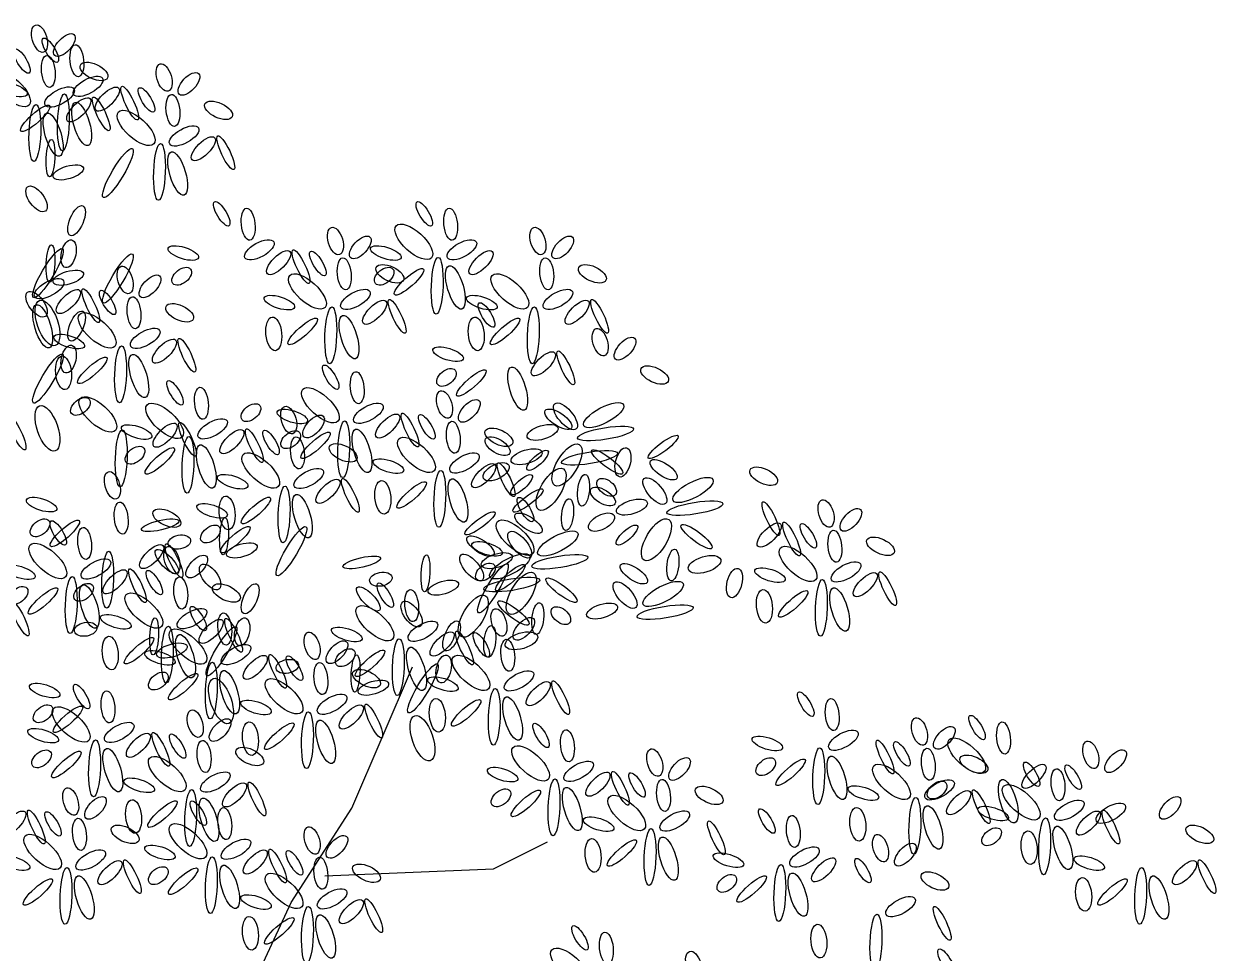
# Model space of a CAD drawing. Header units: millimetres. Extents: x -38686 to 870903, y -23218 to 232707.
# Drawn here: x 45839 to 47571, y 12925 to 14273 of the extents above; entities that cross this region are included whole.
import ezdxf

# ---------------------------------------------------------------- set-up
doc = ezdxf.new("R2010")
doc.units = ezdxf.units.MM
doc.header["$LTSCALE"] = 10
doc.layers.add('40 - Detail Outline', color=142, linetype='Continuous')

msp = doc.modelspace()

# ---------------------------------------------------------------- linework, layer by layer
at = {"layer": '40 - Detail Outline', "color": 250}
for points in [[(45179.869, 11511.454), (45189.655, 11716.857), (45297.301, 11853.792), (45326.659, 11980.946), (45346.231, 12049.413), (45365.803, 12196.129), (45483.235, 12313.502), (45659.382, 12372.189), (45825.744, 12421.094), (45962.748, 12509.124), (46099.751, 12724.308), (46226.969, 12998.178), (46315.043, 13135.113), (46403.117, 13340.515)], [(46275.899, 13037.302), (46520.549, 13047.083), (46598.837, 13086.207)]]:
    msp.add_lwpolyline(points, dxfattribs=at)
for centre, major_axis, ratio in [((45861.706, 14251.8), (-5.81, 19.743), 0.51100826), ((45877.515, 14234.814), (-10.457, 17.42), 0.33333377), ((45897.725, 14242.51), (-13.943, -15.097), 0.48303608), ((45836.143, 14219.283), (-10.457, 17.42), 0.33333377), ((45915.859, 14219.716), (-2.324, 23.227), 0.42226374), ((45874.487, 14204.185), (-2.324, 23.227), 0.42226374), ((45940.717, 14204.185), (-19.753, 9.291), 0.49064662), ((46042.508, 14195.328), (-5.81, 19.743), 0.51100826), ((45821.038, 14178.636), (-25.562, 23.227), 0.43068734), ((45932.126, 14182.553), (-20.915, -11.613), 0.43424884), ((46078.528, 14186.037), (-13.943, -15.097), 0.48303608), ((45821.743, 14177.908), (-22.077, 6.968), 0.36538082), ((45890.754, 14167.023), (-20.915, -11.613), 0.43424884), ((45960.012, 14163.972), (16.267, 16.259), 0.40395977), ((45992.546, 14158.165), (-11.619, 24.388), 0.23152073), ((46016.946, 14162.81), (-10.457, 17.42), 0.33333377), ((45896.344, 14130.398), (1.529, 41.232), 0.20500745), ((45918.64, 14148.441), (16.267, 16.259), 0.40395977), ((45951.174, 14142.634), (-11.619, 24.388), 0.23152073), ((46055.29, 14147.713), (-2.324, 23.227), 0.42226374), ((45855.439, 14136.1), (20.915, 18.581), 0.24919164), ((45854.972, 14114.867), (1.529, 41.232), 0.20500745), ((45922.83, 14127.97), (-9.295, 31.356), 0.34975758), ((46001.841, 14122.163), (-25.562, 23.227), 0.43068734), ((46121.519, 14147.713), (-19.753, 9.291), 0.49064662), ((45881.458, 14112.439), (-9.295, 31.356), 0.34975758), ((46071.556, 14110.55), (-20.915, -11.613), 0.43424884), ((45877.601, 14078.342), (-1.472, -26.974), 0.23152073), ((46035.775, 14058.395), (1.529, 41.232), 0.20500745), ((46099.443, 14091.969), (16.267, 16.259), 0.40395977), ((46131.977, 14086.162), (-11.619, 24.388), 0.23152073), ((45975.357, 14056.672), (-21.079, -35.469), 0.20500745), ((46062.261, 14055.967), (-9.295, 31.356), 0.34975758), ((45903.386, 14057.67), (-22.065, -6.489), 0.40395977), ((45857.32, 14019.294), (12.896, -17.612), 0.49064662), ((45915.469, 13987.592), (-9.078, -21.505), 0.42226374), ((46126.119, 13997.629), (-10.457, 17.42), 0.33333377), ((46419.923, 13997.629), (-10.457, 17.42), 0.33333377), ((46164.462, 13982.532), (-2.324, 23.227), 0.42226374), ((46458.267, 13982.532), (-2.324, 23.227), 0.42226374), ((46291.112, 13958.143), (-5.81, 19.743), 0.51100826), ((46404.818, 13956.982), (-25.562, 23.227), 0.43068734), ((46584.916, 13958.143), (-5.81, 19.743), 0.51100826), ((45903.899, 13939.669), (-4.349, -20.115), 0.51100826), ((46180.729, 13945.369), (-20.915, -11.613), 0.43424884), ((46327.132, 13948.853), (-13.943, -15.097), 0.48303608), ((46474.534, 13945.369), (-20.915, -11.613), 0.43424884), ((46620.936, 13948.853), (-13.943, -15.097), 0.48303608), ((45873.87, 13911.42), (-21.079, -35.469), 0.20500745), ((45877.601, 13925.488), (-1.472, -26.974), 0.23152073), ((45975.357, 13903.819), (-21.079, -35.469), 0.20500745), ((46070.346, 13940.723), (-22.077, 6.968), 0.36538082), ((46208.615, 13926.787), (16.267, 16.259), 0.40395977), ((46241.149, 13920.981), (-11.619, 24.388), 0.23152073), ((46265.55, 13925.626), (-10.457, 17.42), 0.33333377), ((46364.151, 13940.723), (-22.077, 6.968), 0.36538082), ((46502.42, 13926.787), (16.267, 16.259), 0.40395977), ((45986.008, 13901.671), (-5.81, 19.743), 0.51100826), ((46303.893, 13910.528), (-2.324, 23.227), 0.42226374), ((46370.123, 13910.528), (-19.753, 9.291), 0.49064662), ((46438.752, 13893.213), (1.529, 41.232), 0.20500745), ((46465.238, 13890.786), (-9.295, 31.356), 0.34975758), ((46597.697, 13910.528), (-2.324, 23.227), 0.42226374), ((46663.927, 13910.528), (-19.753, 9.291), 0.49064662), ((45875.625, 13888.896), (-20.915, -11.613), 0.43424884), ((45903.386, 13904.817), (-22.065, -6.489), 0.40395977), ((46022.027, 13892.38), (-13.943, -15.097), 0.48303608), ((46068.023, 13907.044), (-12.781, -10.452), 0.60527555), ((46250.445, 13884.979), (-25.562, 23.227), 0.43068734), ((46361.827, 13907.044), (-12.781, -10.452), 0.60527555), ((46397.847, 13898.915), (20.915, 18.581), 0.24919164), ((46544.249, 13884.979), (-25.562, 23.227), 0.43068734), ((45857.32, 13866.441), (12.896, -17.612), 0.49064662), ((45903.511, 13870.315), (16.267, 16.259), 0.40395977), ((45936.045, 13864.508), (-11.619, 24.388), 0.23152073), ((45960.445, 13869.153), (-10.457, 17.42), 0.33333377), ((46320.16, 13873.366), (-20.915, -11.613), 0.43424884), ((46613.964, 13873.366), (-20.915, -11.613), 0.43424884), ((45873.14, 13839.188), (11.326, -32.629), 0.43068734), ((45998.789, 13854.056), (-2.324, 23.227), 0.42226374), ((46209.777, 13868.72), (-22.077, 6.968), 0.36538082), ((46348.046, 13854.784), (16.267, 16.259), 0.40395977), ((46380.58, 13848.977), (-11.619, 24.388), 0.23152073), ((46503.582, 13868.72), (-22.077, 6.968), 0.36538082), ((46510.324, 13850.801), (-10.457, 17.42), 0.33333377), ((46641.851, 13854.784), (16.267, 16.259), 0.40395977), ((46674.384, 13848.977), (-11.619, 24.388), 0.23152073), ((45866.329, 13834.313), (-9.295, 31.356), 0.34975758), ((45915.469, 13834.739), (-9.078, -21.505), 0.42226374), ((45945.34, 13828.506), (-25.562, 23.227), 0.43068734), ((46065.018, 13854.056), (-19.753, 9.291), 0.49064662), ((46284.378, 13821.21), (1.529, 41.232), 0.20500745), ((46578.183, 13821.21), (1.529, 41.232), 0.20500745), ((46201.644, 13823.428), (-2.324, 24.388), 0.46691768), ((46243.473, 13826.912), (20.915, 18.581), 0.24919164), ((46310.865, 13818.782), (-9.295, 31.356), 0.34975758), ((46495.448, 13823.428), (-2.324, 24.388), 0.46691768), ((46537.277, 13826.912), (20.915, 18.581), 0.24919164), ((45904.673, 13812.248), (-22.077, 6.968), 0.36538082), ((46015.056, 13816.893), (-20.915, -11.613), 0.43424884), ((46042.942, 13798.312), (16.267, 16.259), 0.40395977), ((46075.476, 13792.505), (-11.619, 24.388), 0.23152073), ((46675.318, 13811.315), (-5.81, 19.743), 0.51100826), ((46711.337, 13802.024), (-13.943, -15.097), 0.48303608), ((45903.899, 13786.815), (-4.349, -20.115), 0.51100826), ((45979.274, 13764.738), (1.529, 41.232), 0.20500745), ((46454.552, 13793.895), (-22.077, 6.968), 0.36538082), ((45873.87, 13758.566), (-21.079, -35.469), 0.20500745), ((45896.539, 13766.955), (-2.324, 24.388), 0.46691768), ((45938.369, 13770.439), (20.915, 18.581), 0.24919164), ((46005.76, 13762.31), (-9.295, 31.356), 0.34975758), ((46592.821, 13779.959), (16.267, 16.259), 0.40395977), ((46625.355, 13774.152), (-11.619, 24.388), 0.23152073), ((46284.321, 13760.445), (-10.457, 17.42), 0.33333377), ((46322.665, 13745.347), (-2.324, 23.227), 0.42226374), ((46452.228, 13760.216), (-12.781, -10.452), 0.60527555), ((46488.248, 13752.087), (20.915, 18.581), 0.24919164), ((46555.639, 13743.957), (-9.295, 31.356), 0.34975758), ((46754.329, 13763.7), (-19.753, 9.291), 0.49064662), ((46058.318, 13737.856), (-10.457, 17.42), 0.33333377), ((46269.216, 13719.798), (-25.562, 23.227), 0.43068734), ((45921.103, 13718.103), (-12.781, -10.452), 0.60527555), ((45946.309, 13706.614), (-25.562, 23.227), 0.43068734), ((46096.661, 13722.758), (-2.324, 23.227), 0.42226374), ((46449.314, 13720.959), (-5.81, 19.743), 0.51100826), ((45873.14, 13686.335), (11.326, -32.629), 0.43068734), ((46043.213, 13697.209), (-25.562, 23.227), 0.43068734), ((46168.49, 13709.112), (-12.781, -10.452), 0.60527555), ((46228.549, 13703.539), (-22.077, 6.968), 0.36538082), ((46223.311, 13698.37), (-5.81, 19.743), 0.51100826), ((46338.932, 13708.184), (-20.915, -11.613), 0.43424884), ((46485.334, 13711.668), (-13.943, -15.097), 0.48303608), ((46614.493, 13699.448), (-19.134, 12.761), 0.40395977), ((46624.915, 13703.762), (15.491, -18.23), 0.43424884), ((46680.261, 13705.355), (-28.923, -15.266), 0.34975758), ((45829.057, 13679.604), (-11.619, 24.388), 0.23152073), ((46112.928, 13685.595), (-20.915, -11.613), 0.43424884), ((46259.331, 13689.079), (-13.943, -15.097), 0.48303608), ((46303.15, 13656.029), (1.529, 41.232), 0.20500745), ((46366.818, 13689.603), (16.267, 16.259), 0.40395977), ((46399.352, 13683.796), (-11.619, 24.388), 0.23152073), ((46423.752, 13688.441), (-10.457, 17.42), 0.33333377), ((46462.095, 13673.344), (-2.324, 23.227), 0.42226374), ((45980.242, 13642.845), (1.529, 41.232), 0.20500745), ((46002.545, 13680.95), (-22.077, 6.968), 0.36538082), ((46043.91, 13676.419), (16.267, 16.259), 0.40395977), ((46076.444, 13670.612), (-11.619, 24.388), 0.23152073), ((46140.814, 13667.014), (16.267, 16.259), 0.40395977), ((46173.348, 13661.207), (-11.619, 24.388), 0.23152073), ((46197.749, 13665.852), (-10.457, 17.42), 0.33333377), ((46226.225, 13669.86), (-12.781, -10.452), 0.60527555), ((46262.245, 13661.73), (20.915, 18.581), 0.24919164), ((46329.636, 13653.601), (-9.295, 31.356), 0.34975758), ((46528.325, 13673.344), (-19.753, 9.291), 0.49064662), ((46591.666, 13680.521), (-22.32, -6.835), 0.42226374), ((46683.077, 13678.907), (-40.73, -6.589), 0.20500745), ((46077.146, 13633.44), (1.529, 41.232), 0.20500745), ((46103.633, 13631.012), (-9.295, 31.356), 0.34975758), ((46236.092, 13650.755), (-2.324, 23.227), 0.42226374), ((46302.322, 13650.755), (-19.753, 9.291), 0.49064662), ((46408.647, 13647.794), (-25.562, 23.227), 0.43068734), ((46526.356, 13660.486), (17.539, -10.71), 0.48303608), ((46627.204, 13633.123), (-17.761, -29.622), 0.43068734), ((46766.657, 13659.353), (-21.635, -16.178), 0.23152073), ((46000.222, 13647.271), (-12.781, -10.452), 0.60527555), ((46036.241, 13639.142), (20.915, 18.581), 0.24919164), ((46182.644, 13625.205), (-25.562, 23.227), 0.43068734), ((46478.362, 13636.181), (-20.915, -11.613), 0.43424884), ((46568.494, 13645.217), (-22.32, -6.835), 0.42226374), ((46584.384, 13639.961), (-15.03, -13.672), 0.33333377), ((46659.905, 13643.604), (-40.73, -6.589), 0.20500745), ((46685.511, 13637.679), (-22.323, 16.863), 0.24919164), ((46708.353, 13637.024), (-5.235, -21.192), 0.49064662), ((46252.359, 13613.592), (-20.915, -11.613), 0.43424884), ((46367.98, 13631.536), (-22.077, 6.968), 0.36538082), ((46506.249, 13617.6), (16.267, 16.259), 0.40395977), ((46524.312, 13623.344), (-18.219, -9.57), 0.51100826), ((46538.783, 13611.793), (-11.619, 24.388), 0.23152073), ((46604.032, 13597.82), (-17.761, -29.622), 0.43068734), ((46767.345, 13626.312), (-19.134, 12.761), 0.40395977), ((46912.531, 13616.871), (-19.753, 9.291), 0.49064662), ((45967.399, 13603.669), (-5.81, 19.743), 0.51100826), ((46141.976, 13608.947), (-22.077, 6.968), 0.36538082), ((46280.245, 13595.011), (16.267, 16.259), 0.40395977), ((46312.779, 13589.204), (-11.619, 24.388), 0.23152073), ((46359.846, 13586.243), (-2.324, 24.388), 0.46691768), ((46401.675, 13589.727), (20.915, 18.581), 0.24919164), ((46442.581, 13584.026), (1.529, 41.232), 0.20500745), ((46469.067, 13581.598), (-9.295, 31.356), 0.34975758), ((46561.212, 13604.657), (-15.03, -13.672), 0.33333377), ((46651.125, 13596.436), (-2.502, -23.015), 0.36538082), ((46684.606, 13600.764), (12.756, -10.482), 0.60527555), ((46754.595, 13595.322), (15.491, -18.23), 0.43424884), ((46809.941, 13596.915), (-28.923, -15.266), 0.34975758), ((46216.577, 13561.437), (1.529, 41.232), 0.20500745), ((46570.554, 13581.642), (-21.635, -16.178), 0.23152073), ((46679.207, 13587.349), (17.539, -10.71), 0.48303608), ((45864.694, 13575.672), (-22.077, 6.968), 0.36538082), ((45980.18, 13556.054), (-2.324, 23.227), 0.42226374), ((46112.081, 13566.681), (-22.077, 6.968), 0.36538082), ((46133.843, 13563.654), (-2.324, 24.388), 0.46691768), ((46175.672, 13567.138), (20.915, 18.581), 0.24919164), ((46243.064, 13559.009), (-9.295, 31.356), 0.34975758), ((46566.825, 13568.438), (-10.457, 17.42), 0.33333377), ((46627.953, 13561.132), (-2.502, -23.015), 0.36538082), ((46721.346, 13572.081), (-22.32, -6.835), 0.42226374), ((46812.757, 13570.467), (-40.73, -6.589), 0.20500745), ((46922.988, 13555.32), (-11.619, 24.388), 0.23152073), ((47003.023, 13562.836), (-5.81, 19.743), 0.51100826), ((46046.409, 13556.054), (-19.753, 9.291), 0.49064662), ((46500.865, 13548.556), (-21.635, -16.178), 0.23152073), ((46571.243, 13548.601), (-19.134, 12.761), 0.40395977), ((46677.164, 13550.207), (-18.219, -9.57), 0.51100826), ((46756.884, 13524.683), (-17.761, -29.622), 0.43068734), ((47039.042, 13553.545), (-13.943, -15.097), 0.48303608), ((45862.37, 13541.993), (-12.781, -10.452), 0.60527555), ((45898.39, 13533.864), (20.915, 18.581), 0.24919164), ((45888.815, 13534.555), (-10.457, 17.42), 0.33333377), ((45927.159, 13519.457), (-2.324, 23.227), 0.42226374), ((46036.886, 13545.761), (-27.257, -6.303), 0.24919164), ((46109.757, 13533.002), (-12.781, -10.452), 0.60527555), ((46145.777, 13524.873), (20.915, 18.581), 0.24919164), ((46129.486, 13529.867), (-1.472, -26.974), 0.23152073), ((46227.242, 13508.198), (-21.079, -35.469), 0.20500745), ((46551.72, 13527.791), (-25.562, 23.227), 0.43068734), ((46714.064, 13531.521), (-15.03, -13.672), 0.33333377), ((46815.191, 13529.239), (-22.323, 16.863), 0.24919164), ((46920.526, 13531.48), (16.267, 16.259), 0.40395977), ((46953.06, 13525.673), (-11.619, 24.388), 0.23152073), ((46977.46, 13530.318), (-10.457, 17.42), 0.33333377), ((46064.62, 13521.382), (16.225, 3.059), 0.60527555), ((46501.554, 13515.516), (-19.134, 12.761), 0.40395977), ((46558.493, 13517.612), (15.491, -18.23), 0.43424884), ((46613.839, 13519.205), (-28.923, -15.266), 0.34975758), ((47015.804, 13515.221), (-2.324, 23.227), 0.42226374), ((47082.033, 13515.221), (-19.753, 9.291), 0.49064662), ((45873.71, 13493.908), (-25.562, 23.227), 0.43068734), ((45960.665, 13466.736), (1.529, 41.232), 0.20500745), ((46024.333, 13500.309), (16.267, 16.259), 0.40395977), ((46046.459, 13492.924), (16.048, -16.685), 0.36538082), ((46053.809, 13495.069), (-5.81, 19.743), 0.51100826), ((46056.867, 13494.503), (-11.619, 24.388), 0.23152073), ((46155.271, 13509.196), (-22.065, -6.489), 0.40395977), ((46488.804, 13484.526), (15.491, -18.23), 0.43424884), ((46511.053, 13511.532), (-22.077, 6.968), 0.36538082), ((46525.243, 13494.37), (-22.32, -6.835), 0.42226374), ((46544.15, 13486.119), (-28.923, -15.266), 0.34975758), ((46780.805, 13487.996), (-2.502, -23.015), 0.36538082), ((46962.355, 13489.671), (-25.562, 23.227), 0.43068734), ((45833.043, 13477.649), (-22.077, 6.968), 0.36538082), ((45943.426, 13482.294), (-20.915, -11.613), 0.43424884), ((46089.828, 13485.778), (-13.943, -15.097), 0.48303608), ((46109.205, 13470.82), (12.896, -17.612), 0.49064662), ((46329.253, 13491.813), (-27.257, -6.303), 0.24919164), ((46421.852, 13475.919), (-1.472, -26.974), 0.23152073), ((46508.729, 13477.853), (-12.781, -10.452), 0.60527555), ((46519.608, 13454.25), (-21.079, -35.469), 0.20500745), ((46544.749, 13469.724), (20.915, 18.581), 0.24919164), ((46616.654, 13492.757), (-40.73, -6.589), 0.20500745), ((46724.094, 13475.465), (-19.134, 12.761), 0.40395977), ((46826.813, 13488.906), (-23.458, -7.063), 0.46691768), ((47032.071, 13478.058), (-20.915, -11.613), 0.43424884), ((45971.312, 13463.713), (16.267, 16.259), 0.40395977), ((46003.846, 13457.906), (-11.619, 24.388), 0.23152073), ((46028.246, 13462.551), (-10.457, 17.42), 0.33333377), ((46356.986, 13467.434), (16.225, 3.059), 0.60527555), ((46546.965, 13459.671), (-40.73, -6.589), 0.20500745), ((46560.782, 13446.973), (-17.761, -29.622), 0.43068734), ((46870.082, 13461.946), (-5.235, -21.192), 0.49064662), ((46921.688, 13473.413), (-22.077, 6.968), 0.36538082), ((47059.957, 13459.477), (16.267, 16.259), 0.40395977), ((47092.491, 13453.67), (-11.619, 24.388), 0.23152073), ((45830.719, 13443.97), (-12.781, -10.452), 0.60527555), ((45866.739, 13435.84), (20.915, 18.581), 0.24919164), ((45907.644, 13430.139), (1.529, 41.232), 0.20500745), ((45925.601, 13448.362), (-12.781, -10.452), 0.60527555), ((45934.13, 13427.711), (-9.295, 31.356), 0.34975758), ((46066.59, 13447.454), (-2.324, 23.227), 0.42226374), ((46132.819, 13447.454), (-19.753, 9.291), 0.49064662), ((46167.354, 13439.118), (-9.078, -21.505), 0.42226374), ((46338.825, 13438.976), (16.048, -16.685), 0.36538082), ((46363.422, 13444.199), (-10.457, 17.42), 0.33333377), ((46447.637, 13455.248), (-22.065, -6.489), 0.40395977), ((46619.088, 13451.528), (-22.323, 16.863), 0.24919164), ((46711.345, 13444.475), (15.491, -18.23), 0.43424884), ((46766.691, 13446.069), (-28.923, -15.266), 0.34975758), ((46996.289, 13425.903), (1.529, 41.232), 0.20500745), ((47022.775, 13423.475), (-9.295, 31.356), 0.34975758), ((46013.141, 13421.904), (-25.562, 23.227), 0.43068734), ((46401.571, 13416.872), (12.896, -17.612), 0.49064662), ((46401.766, 13429.101), (-2.324, 23.227), 0.42226374), ((46491.093, 13413.887), (-17.761, -29.622), 0.43068734), ((46549.399, 13418.442), (-22.323, 16.863), 0.24919164), ((46913.554, 13428.12), (-2.324, 24.388), 0.46691768), ((46955.384, 13431.604), (20.915, 18.581), 0.24919164), ((45833.555, 13409.862), (-11.619, 24.388), 0.23152073), ((46082.857, 13410.291), (-20.915, -11.613), 0.43424884), ((46092.218, 13410.315), (-10.457, 17.42), 0.33333377), ((46348.317, 13403.552), (-25.562, 23.227), 0.43068734), ((46528.416, 13404.713), (-5.81, 19.743), 0.51100826), ((46584.703, 13410.285), (-2.502, -23.015), 0.36538082), ((46618.183, 13414.614), (12.756, -10.482), 0.60527555), ((46678.095, 13421.234), (-22.32, -6.835), 0.42226374), ((46769.506, 13419.62), (-40.73, -6.589), 0.20500745), ((45928.755, 13394.872), (16.225, 3.059), 0.60527555), ((45972.474, 13405.646), (-22.077, 6.968), 0.36538082), ((46027.999, 13384.615), (-1.472, -26.974), 0.23152073), ((46110.743, 13391.709), (16.267, 16.259), 0.40395977), ((46130.562, 13395.218), (-2.324, 23.227), 0.42226374), ((46143.277, 13385.903), (-11.619, 24.388), 0.23152073), ((46155.784, 13391.194), (-4.349, -20.115), 0.51100826), ((46418.033, 13391.938), (-20.915, -11.613), 0.43424884), ((46459.721, 13385.17), (-9.078, -21.505), 0.42226374), ((46564.435, 13395.422), (-13.943, -15.097), 0.48303608), ((45964.34, 13360.353), (-2.324, 24.388), 0.46691768), ((46006.17, 13363.837), (20.915, 18.581), 0.24919164), ((46047.075, 13358.136), (1.529, 41.232), 0.20500745), ((46077.113, 13369.668), (-25.562, 23.227), 0.43068734), ((46073.561, 13355.708), (-9.295, 31.356), 0.34975758), ((46125.755, 13362.945), (-21.079, -35.469), 0.20500745), ((46257.212, 13370.829), (-5.81, 19.743), 0.51100826), ((46307.65, 13387.293), (-22.077, 6.968), 0.36538082), ((46445.919, 13373.357), (16.267, 16.259), 0.40395977), ((46478.453, 13367.55), (-11.619, 24.388), 0.23152073), ((46502.853, 13372.195), (-10.457, 17.42), 0.33333377), ((46515.014, 13377.199), (-2.502, -23.015), 0.36538082), ((46561.022, 13378.109), (-23.458, -7.063), 0.46691768), ((46053.784, 13363.944), (-22.065, -6.489), 0.40395977), ((46146.829, 13358.055), (-20.915, -11.613), 0.43424884), ((46293.231, 13361.539), (-13.943, -15.097), 0.48303608), ((46305.326, 13353.614), (-12.781, -10.452), 0.60527555), ((46382.251, 13339.783), (1.529, 41.232), 0.20500745), ((46408.737, 13337.355), (-9.295, 31.356), 0.34975758), ((46541.197, 13357.098), (-2.324, 23.227), 0.42226374), ((46036.446, 13353.409), (-22.077, 6.968), 0.36538082), ((46174.715, 13339.473), (16.267, 16.259), 0.40395977), ((46207.249, 13333.666), (-11.619, 24.388), 0.23152073), ((46221.121, 13340.923), (16.225, 3.059), 0.60527555), ((46231.649, 13338.312), (-10.457, 17.42), 0.33333377), ((46320.365, 13330.667), (-1.472, -26.974), 0.23152073), ((46341.346, 13345.484), (20.915, 18.581), 0.24919164), ((46448.151, 13337.246), (-4.349, -20.115), 0.51100826), ((46487.748, 13331.548), (-25.562, 23.227), 0.43068734), ((46034.122, 13319.73), (-12.781, -10.452), 0.60527555), ((46111.047, 13305.899), (1.529, 41.232), 0.20500745), ((46137.533, 13303.472), (-9.295, 31.356), 0.34975758), ((46269.993, 13323.214), (-2.324, 23.227), 0.42226374), ((46336.222, 13323.214), (-19.753, 9.291), 0.49064662), ((46418.121, 13308.997), (-21.079, -35.469), 0.20500745), ((46557.464, 13319.935), (-20.915, -11.613), 0.43424884), ((45869.192, 13305.931), (-22.077, 6.968), 0.36538082), ((45922.716, 13297.37), (-10.457, 17.42), 0.33333377), ((46070.142, 13311.601), (20.915, 18.581), 0.24919164), ((46125.025, 13290.714), (11.326, -32.629), 0.43068734), ((46216.544, 13297.665), (-25.562, 23.227), 0.43068734), ((46346.15, 13309.995), (-22.065, -6.489), 0.40395977), ((46447.081, 13315.29), (-22.077, 6.968), 0.36538082), ((46585.35, 13301.353), (16.267, 16.259), 0.40395977), ((46617.884, 13295.547), (-11.619, 24.388), 0.23152073), ((45961.059, 13282.273), (-2.324, 23.227), 0.42226374), ((46286.26, 13286.051), (-20.915, -11.613), 0.43424884), ((46521.682, 13267.78), (1.529, 41.232), 0.20500745), ((46548.168, 13265.352), (-9.295, 31.356), 0.34975758), ((46973.631, 13286.075), (-10.457, 17.42), 0.33333377), ((45866.868, 13272.252), (-12.781, -10.452), 0.60527555), ((45907.611, 13256.723), (-25.562, 23.227), 0.43068734), ((45902.888, 13264.123), (20.915, 18.581), 0.24919164), ((46175.877, 13281.406), (-22.077, 6.968), 0.36538082), ((46314.146, 13267.47), (16.267, 16.259), 0.40395977), ((46346.68, 13261.663), (-11.619, 24.388), 0.23152073), ((46438.947, 13269.997), (-2.324, 24.388), 0.46691768), ((46480.777, 13273.481), (20.915, 18.581), 0.24919164), ((47011.975, 13270.978), (-2.324, 23.227), 0.42226374), ((46087.709, 13257.884), (-5.81, 19.743), 0.51100826), ((46123.729, 13248.594), (-13.943, -15.097), 0.48303608), ((46250.478, 13233.896), (1.529, 41.232), 0.20500745), ((46276.964, 13231.468), (-9.295, 31.356), 0.34975758), ((46417.391, 13236.766), (11.326, -32.629), 0.43068734), ((47138.625, 13246.59), (-5.81, 19.743), 0.51100826), ((47222.235, 13252.192), (-10.457, 17.42), 0.33333377), ((45866.943, 13240.464), (-22.077, 6.968), 0.36538082), ((45977.326, 13245.11), (-20.915, -11.613), 0.43424884), ((46037.746, 13220.721), (-11.619, 24.388), 0.23152073), ((46167.743, 13236.114), (-2.324, 24.388), 0.46691768), ((46209.573, 13239.598), (20.915, 18.581), 0.24919164), ((46589.426, 13240.898), (-10.457, 17.42), 0.33333377), ((46627.769, 13225.8), (-2.324, 23.227), 0.42226374), ((47028.242, 13233.815), (-20.915, -11.613), 0.43424884), ((47174.644, 13237.299), (-13.943, -15.097), 0.48303608), ((47260.578, 13237.095), (-2.324, 23.227), 0.42226374), ((45941.544, 13192.954), (1.529, 41.232), 0.20500745), ((46005.212, 13226.528), (16.267, 16.259), 0.40395977), ((46062.147, 13225.367), (-10.457, 17.42), 0.33333377), ((46100.49, 13210.269), (-2.324, 23.227), 0.42226374), ((46574.321, 13200.251), (-25.562, 23.227), 0.43068734), ((46917.859, 13229.17), (-22.077, 6.968), 0.36538082), ((47088.662, 13209.427), (-11.619, 24.388), 0.23152073), ((47113.062, 13214.072), (-10.457, 17.42), 0.33333377), ((47207.13, 13211.545), (-25.562, 23.227), 0.43068734), ((47387.228, 13212.706), (-5.81, 19.743), 0.51100826), ((45864.62, 13206.785), (-12.781, -10.452), 0.60527555), ((45900.639, 13198.656), (20.915, 18.581), 0.24919164), ((45968.031, 13190.527), (-9.295, 31.356), 0.34975758), ((46047.042, 13184.72), (-25.562, 23.227), 0.43068734), ((46166.72, 13210.269), (-19.753, 9.291), 0.49064662), ((46754.419, 13201.412), (-5.81, 19.743), 0.51100826), ((46992.46, 13181.66), (1.529, 41.232), 0.20500745), ((47018.946, 13179.232), (-9.295, 31.356), 0.34975758), ((47151.406, 13198.975), (-2.324, 23.227), 0.42226374), ((47217.635, 13198.975), (-19.753, 9.291), 0.49064662), ((47423.248, 13203.416), (-13.943, -15.097), 0.48303608), ((46533.653, 13183.992), (-22.077, 6.968), 0.36538082), ((46644.036, 13188.637), (-20.915, -11.613), 0.43424884), ((46790.438, 13192.121), (-13.943, -15.097), 0.48303608), ((46915.535, 13195.491), (-12.781, -10.452), 0.60527555), ((46951.555, 13187.361), (20.915, 18.581), 0.24919164), ((47097.957, 13173.425), (-25.562, 23.227), 0.43068734), ((47304.732, 13181.35), (16.267, 16.259), 0.40395977), ((47301.336, 13184.425), (-10.457, 17.42), 0.33333377), ((47361.666, 13180.189), (-10.457, 17.42), 0.33333377), ((46006.374, 13168.461), (-22.077, 6.968), 0.36538082), ((46116.757, 13173.106), (-20.915, -11.613), 0.43424884), ((46608.254, 13136.482), (1.529, 41.232), 0.20500745), ((46671.922, 13170.056), (16.267, 16.259), 0.40395977), ((46704.456, 13164.249), (-11.619, 24.388), 0.23152073), ((46728.857, 13168.894), (-10.457, 17.42), 0.33333377), ((46767.2, 13153.797), (-2.324, 23.227), 0.42226374), ((47167.673, 13161.812), (-20.915, -11.613), 0.43424884), ((47267.55, 13145.349), (-9.295, 31.356), 0.34975758), ((47339.68, 13169.328), (-2.324, 23.227), 0.42226374), ((45906.906, 13144.939), (-5.81, 19.743), 0.51100826), ((46080.975, 13120.951), (1.529, 41.232), 0.20500745), ((46144.643, 13154.525), (16.267, 16.259), 0.40395977), ((46177.177, 13148.718), (-11.619, 24.388), 0.23152073), ((46531.329, 13150.313), (-12.781, -10.452), 0.60527555), ((46567.349, 13142.183), (20.915, 18.581), 0.24919164), ((46634.741, 13134.054), (-9.295, 31.356), 0.34975758), ((46833.43, 13153.797), (-19.753, 9.291), 0.49064662), ((47057.29, 13157.167), (-22.077, 6.968), 0.36538082), ((47164.139, 13161.607), (-12.781, -10.452), 0.60527555), ((47195.559, 13143.23), (16.267, 16.259), 0.40395977), ((47228.093, 13137.424), (-11.619, 24.388), 0.23152073), ((47286.231, 13143.778), (-25.562, 23.227), 0.43068734), ((45942.926, 13135.649), (-13.943, -15.097), 0.48303608), ((45998.241, 13123.169), (-2.324, 24.388), 0.46691768), ((46040.07, 13126.653), (20.915, 18.581), 0.24919164), ((46092.218, 13127.952), (-10.457, 17.42), 0.33333377), ((46107.462, 13118.523), (-9.295, 31.356), 0.34975758), ((46713.751, 13128.247), (-25.562, 23.227), 0.43068734), ((47131.891, 13109.657), (1.529, 41.232), 0.20500745), ((47355.947, 13132.165), (-20.915, -11.613), 0.43424884), ((47416.276, 13127.928), (-20.915, -11.613), 0.43424884), ((47502.349, 13135.649), (-13.943, -15.097), 0.48303608), ((45824.41, 13113.583), (16.267, 16.259), 0.40395977), ((45856.944, 13107.776), (-11.619, 24.388), 0.23152073), ((45881.344, 13112.422), (-10.457, 17.42), 0.33333377), ((46130.562, 13112.855), (-2.324, 23.227), 0.42226374), ((46783.467, 13116.634), (-20.915, -11.613), 0.43424884), ((46917.13, 13116.658), (-10.457, 17.42), 0.33333377), ((47049.156, 13111.874), (-2.324, 24.388), 0.46691768), ((47158.377, 13107.229), (-9.295, 31.356), 0.34975758), ((47245.564, 13127.519), (-22.077, 6.968), 0.36538082), ((47383.833, 13113.583), (16.267, 16.259), 0.40395977), ((47416.367, 13107.776), (-11.619, 24.388), 0.23152073), ((45919.688, 13097.324), (-2.324, 23.227), 0.42226374), ((45985.917, 13097.324), (-19.753, 9.291), 0.49064662), ((46077.113, 13087.306), (-25.562, 23.227), 0.43068734), ((46257.212, 13088.467), (-5.81, 19.743), 0.51100826), ((46673.084, 13111.989), (-22.077, 6.968), 0.36538082), ((46843.887, 13092.246), (-11.619, 24.388), 0.23152073), ((46955.474, 13101.561), (-2.324, 23.227), 0.42226374), ((47243.24, 13093.84), (-12.781, -10.452), 0.60527555), ((47320.165, 13080.009), (1.529, 41.232), 0.20500745), ((47346.651, 13077.582), (-9.295, 31.356), 0.34975758), ((47545.34, 13097.324), (-19.753, 9.291), 0.49064662), ((45866.239, 13071.775), (-25.562, 23.227), 0.43068734), ((46146.829, 13075.692), (-20.915, -11.613), 0.43424884), ((46293.231, 13079.176), (-13.943, -15.097), 0.48303608), ((46664.951, 13066.696), (-2.324, 24.388), 0.46691768), ((46706.78, 13070.18), (20.915, 18.581), 0.24919164), ((46747.685, 13064.479), (1.529, 41.232), 0.20500745), ((46774.172, 13062.051), (-9.295, 31.356), 0.34975758), ((47082.124, 13077.172), (-5.81, 19.743), 0.51100826), ((47297.76, 13077.991), (-2.324, 24.388), 0.46691768), ((45935.954, 13060.161), (-20.915, -11.613), 0.43424884), ((46036.446, 13071.047), (-22.077, 6.968), 0.36538082), ((46174.715, 13057.111), (16.267, 16.259), 0.40395977), ((46207.249, 13051.304), (-11.619, 24.388), 0.23152073), ((46231.649, 13055.949), (-10.457, 17.42), 0.33333377), ((46971.741, 13064.398), (-20.915, -11.613), 0.43424884), ((47118.143, 13067.882), (-13.943, -15.097), 0.48303608), ((45825.572, 13055.516), (-22.077, 6.968), 0.36538082), ((45963.841, 13041.58), (16.267, 16.259), 0.40395977), ((45996.375, 13035.773), (-11.619, 24.388), 0.23152073), ((46111.047, 13023.537), (1.529, 41.232), 0.20500745), ((46269.993, 13040.852), (-2.324, 23.227), 0.42226374), ((46861.358, 13059.752), (-22.077, 6.968), 0.36538082), ((46999.627, 13045.816), (16.267, 16.259), 0.40395977), ((47056.561, 13044.655), (-10.457, 17.42), 0.33333377), ((47384.995, 13055.516), (-22.077, 6.968), 0.36538082), ((47523.264, 13041.58), (16.267, 16.259), 0.40395977), ((47555.797, 13035.773), (-11.619, 24.388), 0.23152073), ((45900.173, 13008.006), (1.529, 41.232), 0.20500745), ((46034.122, 13037.368), (-12.781, -10.452), 0.60527555), ((46070.142, 13029.238), (20.915, 18.581), 0.24919164), ((46137.533, 13021.109), (-9.295, 31.356), 0.34975758), ((46216.544, 13015.302), (-25.562, 23.227), 0.43068734), ((46336.222, 13040.852), (-19.753, 9.291), 0.49064662), ((46859.034, 13026.073), (-12.781, -10.452), 0.60527555), ((46895.054, 13017.944), (20.915, 18.581), 0.24919164), ((46935.959, 13012.242), (1.529, 41.232), 0.20500745), ((46962.446, 13009.815), (-9.295, 31.356), 0.34975758), ((47161.135, 13029.557), (-19.753, 9.291), 0.49064662), ((47459.596, 13008.006), (1.529, 41.232), 0.20500745), ((45859.267, 13013.708), (20.915, 18.581), 0.24919164), ((45926.659, 13005.578), (-9.295, 31.356), 0.34975758), ((47376.861, 13010.224), (-2.324, 24.388), 0.46691768), ((47418.69, 13013.708), (20.915, 18.581), 0.24919164), ((47486.082, 13005.578), (-9.295, 31.356), 0.34975758), ((46175.877, 12999.044), (-22.077, 6.968), 0.36538082), ((46286.26, 13003.689), (-20.915, -11.613), 0.43424884), ((46314.146, 12985.107), (16.267, 16.259), 0.40395977), ((46346.68, 12979.301), (-11.619, 24.388), 0.23152073), ((47111.172, 12992.394), (-20.915, -11.613), 0.43424884), ((46250.478, 12951.534), (1.529, 41.232), 0.20500745), ((47171.592, 12968.006), (-11.619, 24.388), 0.23152073), ((46167.743, 12953.751), (-2.324, 24.388), 0.46691768), ((46209.573, 12957.235), (20.915, 18.581), 0.24919164), ((46276.964, 12949.106), (-9.295, 31.356), 0.34975758), ((47075.39, 12940.239), (1.529, 41.232), 0.20500745), ((46645.926, 12947.24), (-10.457, 17.42), 0.33333377), ((46684.27, 12932.143), (-2.324, 23.227), 0.42226374), ((46992.656, 12942.457), (-2.324, 24.388), 0.46691768), ((46630.821, 12906.593), (-25.562, 23.227), 0.43068734), ((46810.92, 12907.755), (-5.81, 19.743), 0.51100826), ((47177.034, 12913.357), (-10.457, 17.42), 0.33333377)]:
    msp.add_ellipse(centre, major_axis=major_axis, ratio=ratio, dxfattribs=at)

doc.saveas('drawing.dxf')
